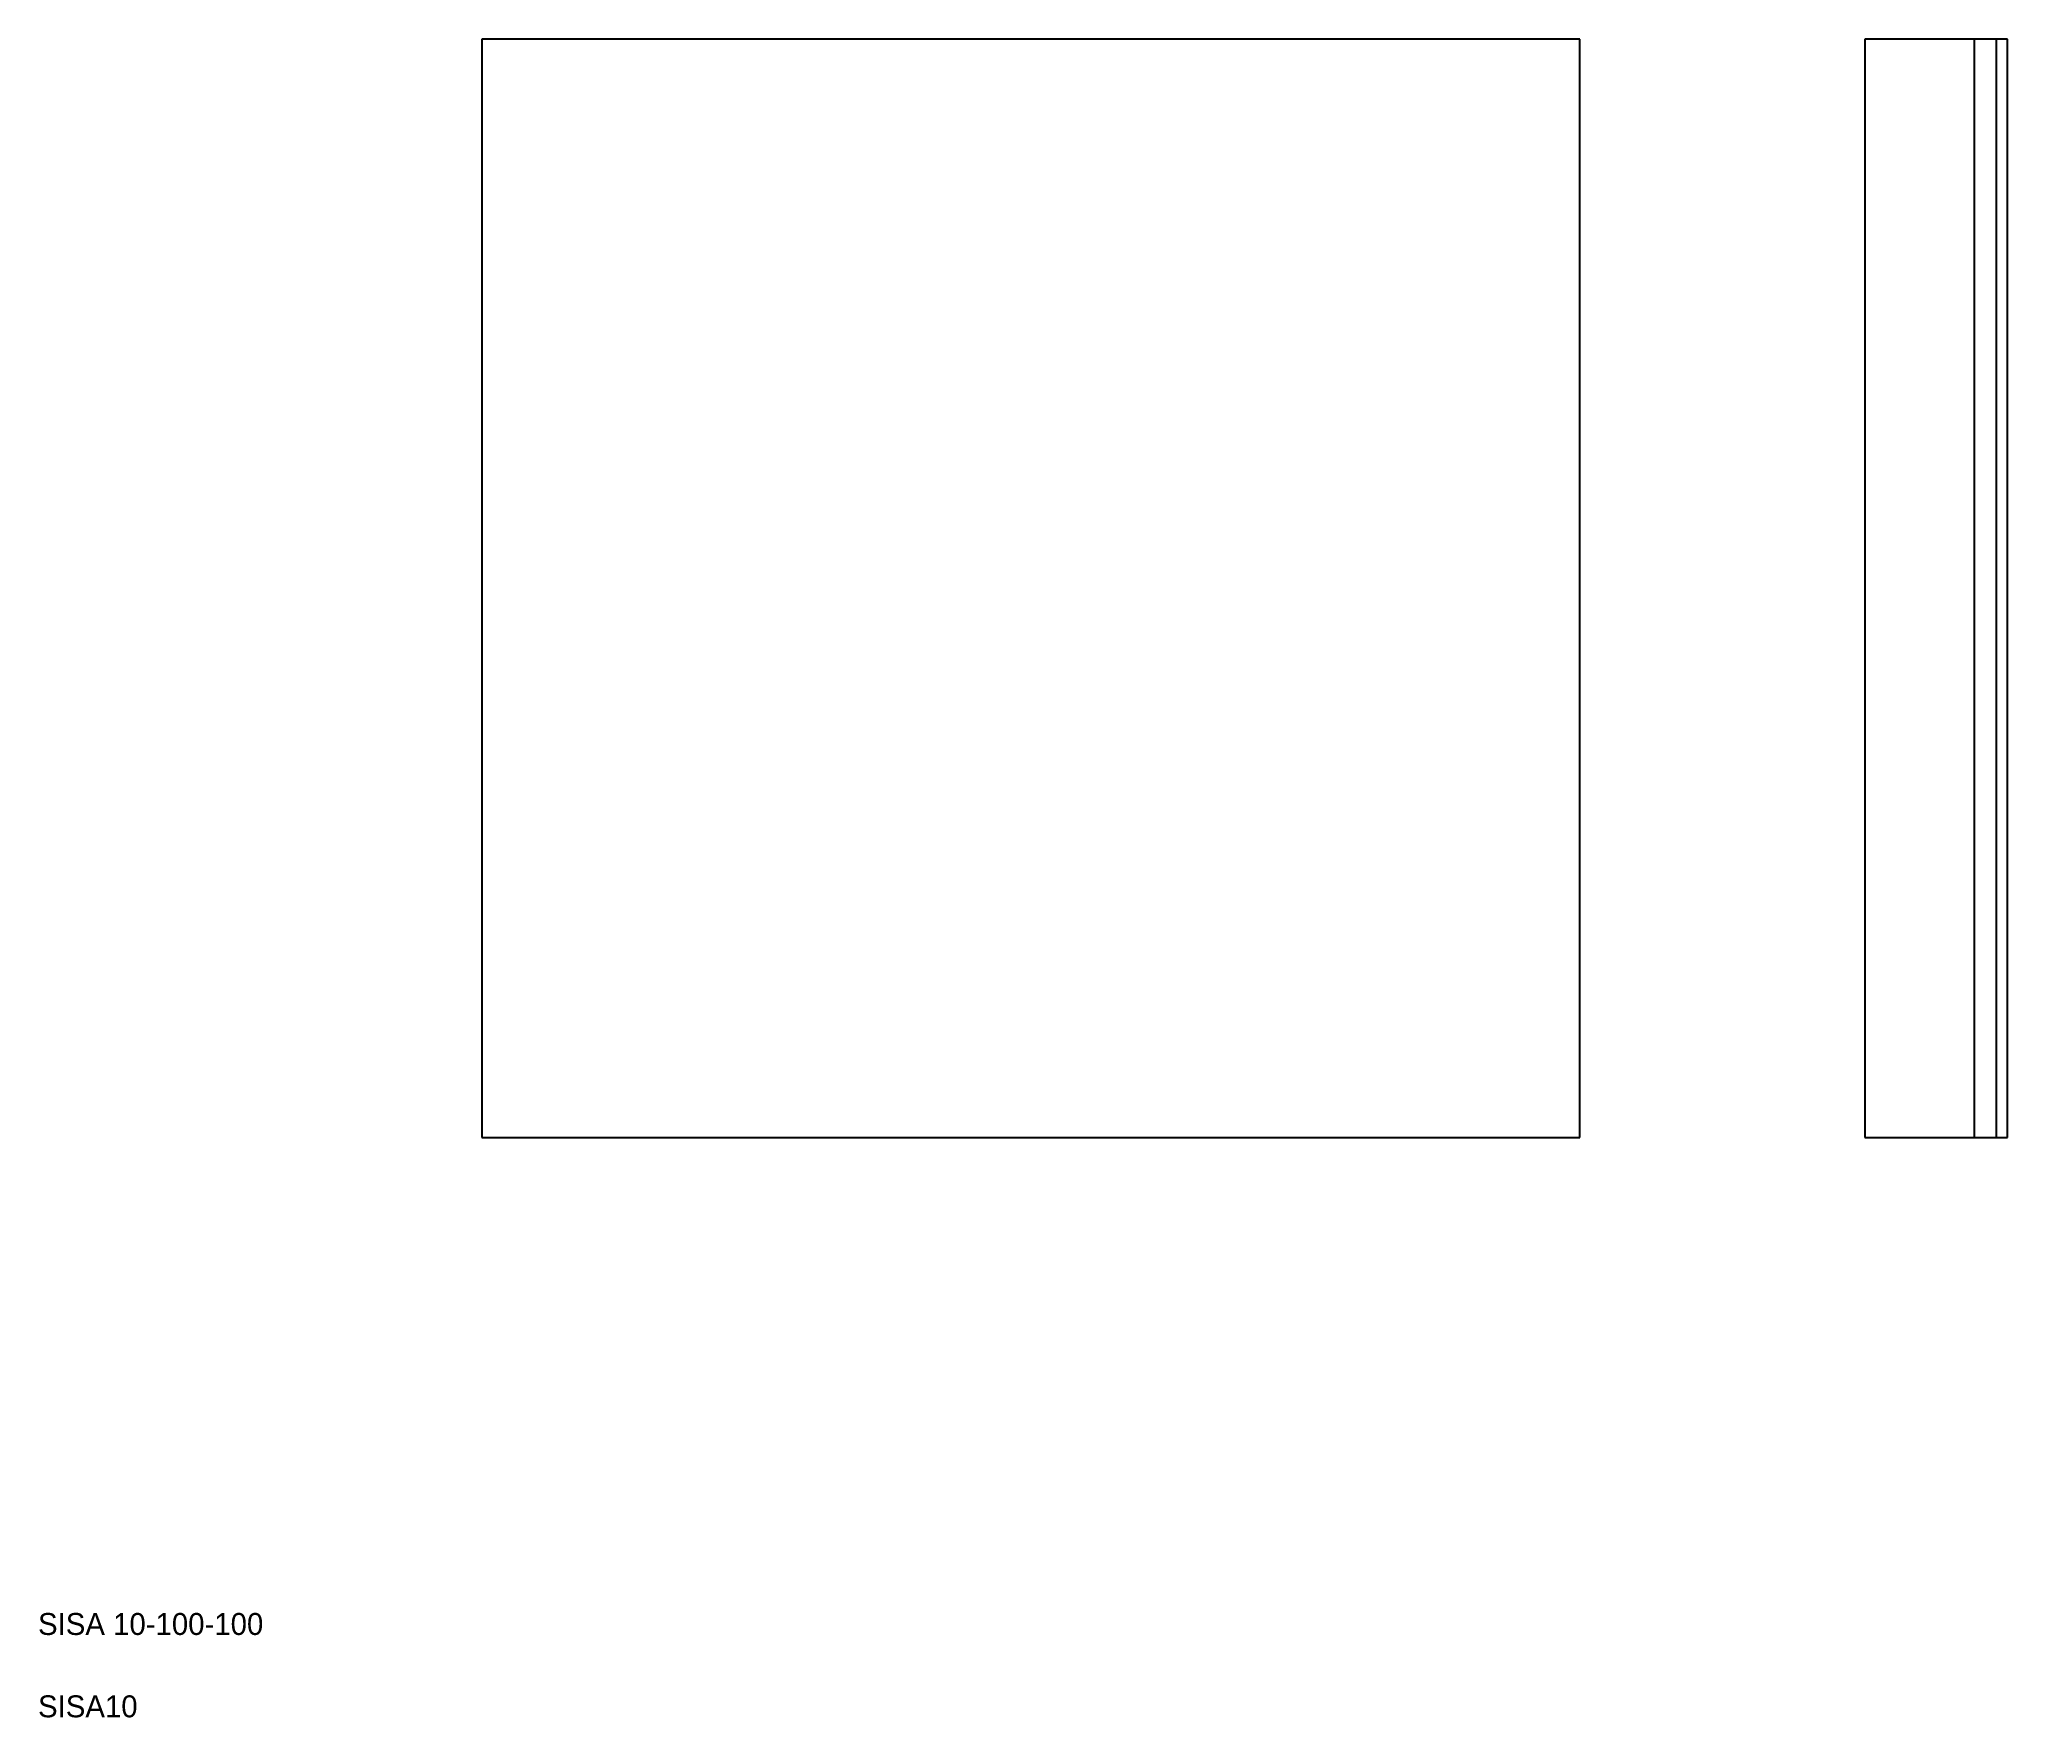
# Model space of a CAD drawing. Extents: x 5 to 184, y 5 to 158.
import ezdxf

# ---------------------------------------------------------------- set-up
doc = ezdxf.new("R2010")
doc.units = 0
doc.header["$MEASUREMENT"] = 0
doc.layers.get('0').update_dxf_attribs({"linetype": 'CONTINUOUS'})

msp = doc.modelspace()

# ---------------------------------------------------------------- linework, layer by layer
for p, q in [((145.43, 157.82), (45.43, 157.82)), ((45.43, 157.82), (45.43, 57.82)), ((145.43, 57.82), (145.43, 157.82)), ((184.39, 157.82), (171.39, 157.82)), ((171.39, 157.82), (171.39, 57.82)), ((181.39, 57.82), (181.39, 157.82)), ((183.39, 57.82), (183.39, 157.82)), ((184.39, 57.82), (184.39, 157.82)), ((45.43, 57.82), (145.43, 57.82)), ((171.39, 57.82), (184.39, 57.82))]:
    msp.add_line(p, q)

# ---------------------------------------------------------------- texts
for s, p in [('SISA 10-100-100', (5, 12.5)), ('SISA10', (5, 5))]:
    msp.add_text(s, height=2).set_placement(p)

doc.saveas('drawing.dxf')
